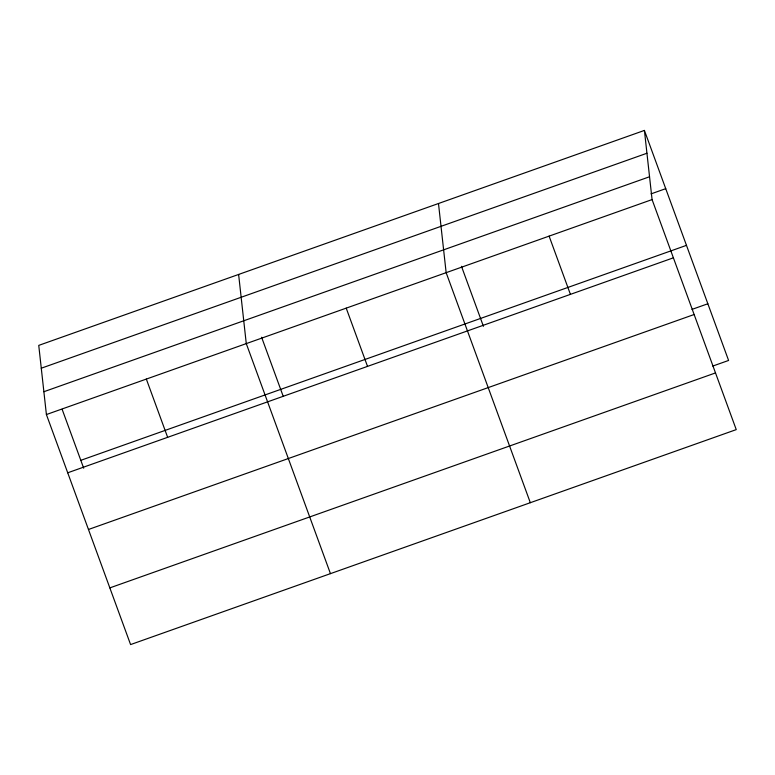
<?xml version="1.0" encoding="UTF-8"?>
<svg xmlns="http://www.w3.org/2000/svg" width="775" height="775" viewBox="0 0 775 775"><rect width="100%" height="100%" fill="white"/><g stroke="black" fill="none" stroke-linecap="round" stroke-linejoin="round"><path stroke-width="1.16" d="M644.413 130.423L38.75 345.388L46.403 414.548L130.588 644.577L736.25 429.612L652.075 199.582L644.413 130.423L728.597 360.452L712.758 366.071M41.278 368.212L646.941 153.247M43.875 391.724L649.547 176.758M651.019 193.886L665.735 188.664M46.403 414.548L652.075 199.582M80.813 460.331L686.476 245.355M67.716 472.789L673.388 257.823M692.007 309.39L707.846 303.761M88.466 529.48L694.129 314.514M109.837 587.886L715.509 372.92M549.107 236.123L570.419 294.364M461.464 266.29L483.426 326.314M530.323 502.694L446.148 272.664L438.485 203.515M346.212 308.14L367.524 366.381M261.592 337.232L283.146 396.122M330.45 573.636L246.276 343.606L238.623 274.457M146.339 379.082L167.652 437.323M62.136 409.307L83.69 468.187"/></g></svg>
